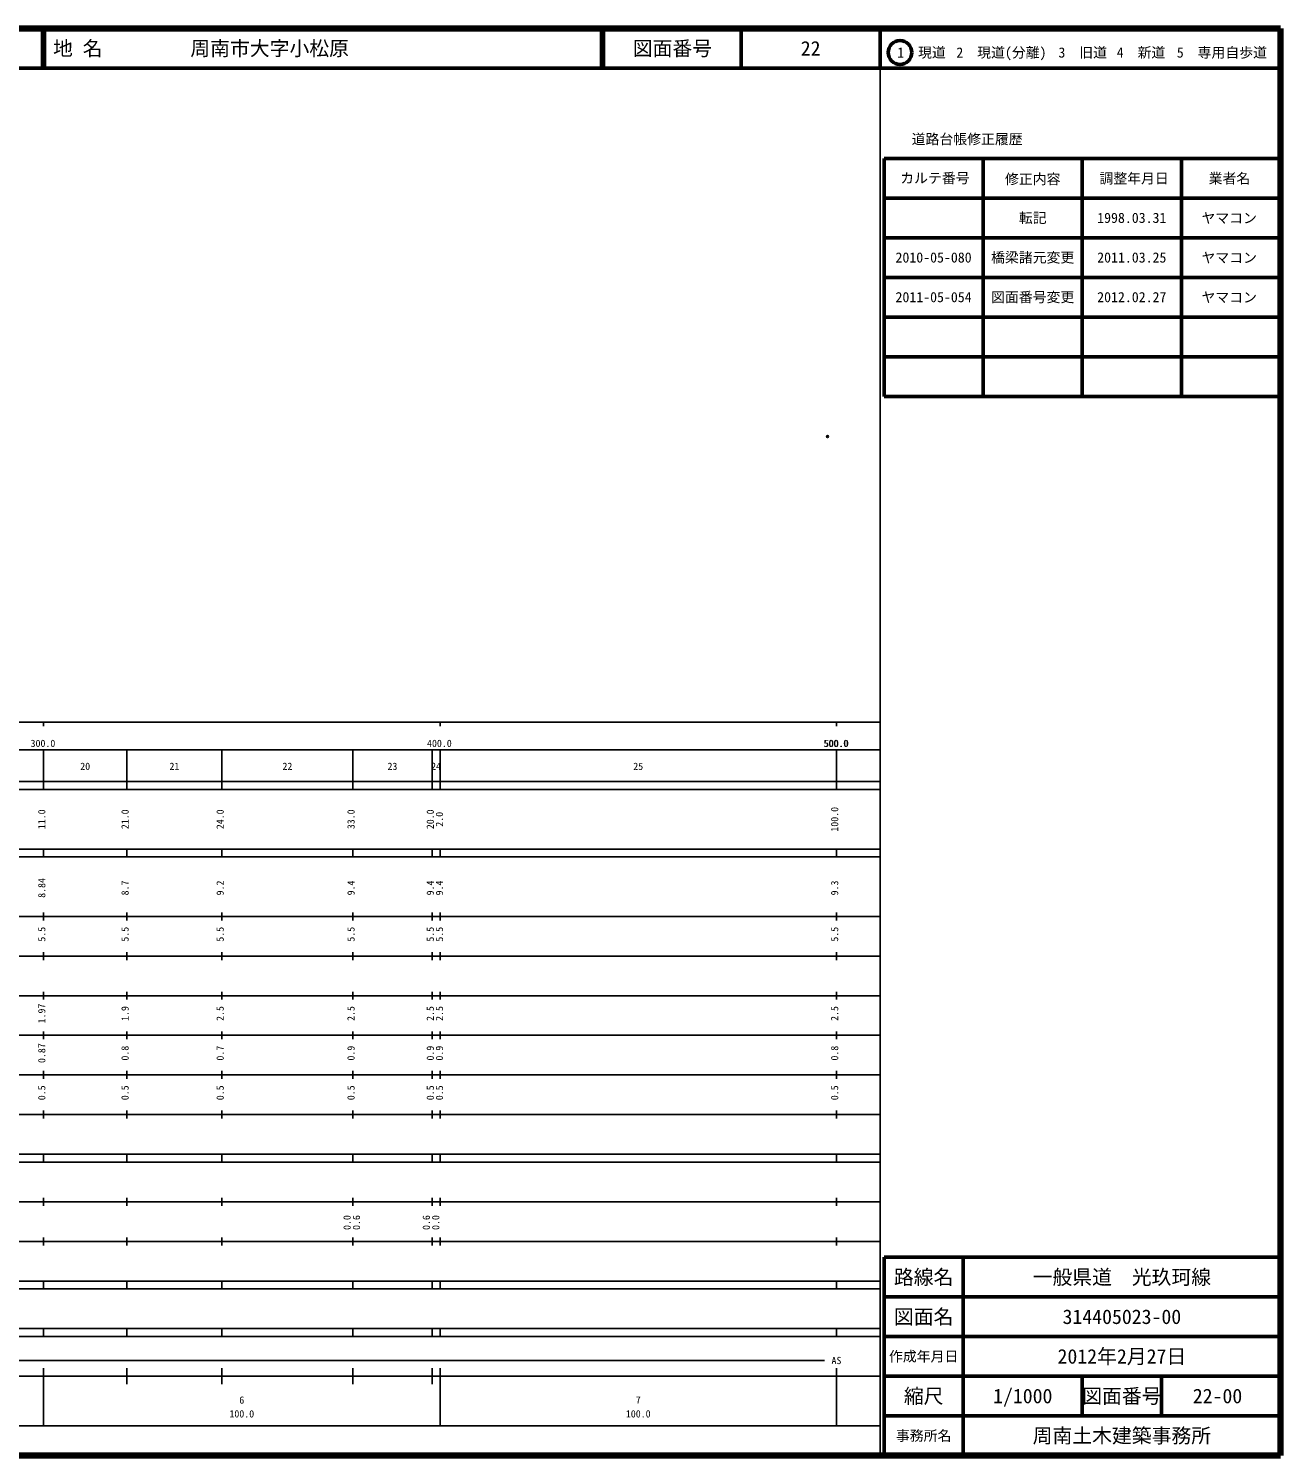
# Model space of a CAD drawing. Units: millimetres on the paper. Extents: x 40 to 680, y 20 to 380.
# Drawn here: x 364.2 to 680, y 20 to 380 of the extents above; entities that cross this region are included whole.
import ezdxf
from ezdxf.enums import TextEntityAlignment as Align

# ---------------------------------------------------------------- set-up
doc = ezdxf.new("R2010")
doc.units = ezdxf.units.MM
doc.header["$PDMODE"] = 32
doc.header["$PDSIZE"] = 0.5
doc.layers.add('M-OTRS', color=6, linetype='Continuous')
doc.layers.add('M-TTL-TXT', color=7, linetype='Continuous')
for name, color, linetype, lineweight in [('M-TTL', 2, 'Continuous', 140), ('M-TTL-BAND', 7, 'Continuous', 25), ('M-TTL-FRAM', 2, 'Continuous', 50), ('M-TTL-LINE', 7, 'Continuous', 50)]:
    doc.layers.add(name, color=color, linetype=linetype, lineweight=lineweight)
doc.styles.add('ＭＳ ゴシック', font='')
doc.styles.get('ＭＳ ゴシック').set_extended_font_data('MS Gothic')

msp = doc.modelspace()

# ---------------------------------------------------------------- linework, layer by layer
at = {"layer": 'M-OTRS'}
msp.add_point((565.771, 277.051), dxfattribs=at)
at = {"layer": 'M-TTL'}
for p, q in [((680, 380), (40, 380)), ((680, 20), (680, 380)), ((40, 20), (680, 20))]:
    msp.add_line(p, q, dxfattribs=at)
at = {"layer": 'M-TTL-BAND'}
for p, q in [((579, 20), (579, 370)), ((40, 205), (579, 205)), ((368, 205), (368, 204)), ((468, 205), (468, 204)), ((568, 205), (568, 204)), ((68, 198), (579, 198)), ((368, 188), (368, 198)), ((389, 188), (389, 198)), ((413, 188), (413, 198)), ((446, 188), (446, 198)), ((466, 188), (466, 198)), ((468, 188), (468, 198)), ((568, 188), (568, 198)), ((40, 190), (579, 190)), ((40, 188), (579, 188)), ((40, 173), (579, 173)), ((368, 171), (368, 173)), ((389, 171), (389, 173)), ((413, 171), (413, 173)), ((446, 171), (446, 173)), ((466, 171), (466, 173)), ((468, 171), (468, 173)), ((568, 171), (568, 173)), ((40, 171), (579, 171)), ((40, 156), (579, 156)), ((368, 155), (368, 157)), ((389, 155), (389, 157)), ((413, 155), (413, 157)), ((446, 155), (446, 157)), ((466, 155), (466, 157)), ((468, 155), (468, 157)), ((568, 155), (568, 157)), ((46, 146), (579, 146)), ((368, 145), (368, 147)), ((389, 145), (389, 147)), ((413, 145), (413, 147)), ((446, 145), (446, 147)), ((466, 145), (466, 147)), ((468, 145), (468, 147)), ((568, 145), (568, 147)), ((368, 135), (368, 137)), ((389, 135), (389, 137)), ((413, 135), (413, 137)), ((446, 135), (446, 137)), ((466, 135), (466, 137)), ((468, 135), (468, 137)), ((568, 135), (568, 137)), ((52, 136), (579, 136)), ((46, 126), (579, 126)), ((368, 125), (368, 127)), ((389, 125), (389, 127)), ((413, 125), (413, 127)), ((446, 125), (446, 127)), ((466, 125), (466, 127)), ((468, 125), (468, 127)), ((568, 125), (568, 127)), ((52, 116), (579, 116)), ((368, 115), (368, 117)), ((389, 115), (389, 117)), ((413, 115), (413, 117)), ((446, 115), (446, 117)), ((466, 115), (466, 117)), ((468, 115), (468, 117)), ((568, 115), (568, 117)), ((46, 106), (579, 106)), ((368, 105), (368, 107)), ((389, 105), (389, 107)), ((413, 105), (413, 107)), ((446, 105), (446, 107)), ((466, 105), (466, 107)), ((468, 105), (468, 107)), ((568, 105), (568, 107)), ((40, 96), (579, 96)), ((40, 94), (579, 94)), ((368, 94), (368, 96)), ((389, 94), (389, 96)), ((413, 94), (413, 96)), ((446, 94), (446, 96)), ((466, 94), (466, 96)), ((468, 94), (468, 96)), ((568, 94), (568, 96)), ((49, 84), (579, 84)), ((368, 83), (368, 85)), ((389, 83), (389, 85)), ((413, 83), (413, 85)), ((446, 83), (446, 85)), ((466, 83), (466, 85)), ((468, 83), (468, 85)), ((568, 83), (568, 85)), ((40, 74), (579, 74)), ((368, 73), (368, 75)), ((389, 73), (389, 75)), ((413, 73), (413, 75)), ((446, 73), (446, 75)), ((466, 73), (466, 75)), ((468, 73), (468, 75)), ((568, 73), (568, 75)), ((40, 64), (579, 64)), ((40, 62), (579, 62)), ((368, 62), (368, 64)), ((389, 62), (389, 64)), ((413, 62), (413, 64)), ((446, 62), (446, 64)), ((466, 62), (466, 64)), ((468, 62), (468, 64)), ((568, 62), (568, 64)), ((40, 52), (579, 52)), ((368, 50), (368, 52)), ((389, 50), (389, 52)), ((413, 50), (413, 52)), ((446, 50), (446, 52)), ((466, 50), (466, 52)), ((468, 50), (468, 52)), ((568, 50), (568, 52)), ((40, 50), (579, 50)), ((71, 44), (565, 44)), ((40, 40), (579, 40)), ((368, 27.5), (368, 42)), ((389, 38), (389, 42)), ((413, 38), (413, 42)), ((446, 38), (446, 42)), ((466, 38), (466, 42)), ((468, 27.5), (468, 42)), ((568, 27.5), (568, 42)), ((68, 27.5), (579, 27.5))]:
    msp.add_line(p, q, dxfattribs=at)
at = {"layer": 'M-TTL-FRAM'}
for p, q in [((580, 347.197), (580, 287.197)), ((580, 347.197), (680, 347.197)), ((580, 287.197), (680, 287.197)), ((680, 70), (580, 70)), ((580, 70), (580, 20))]:
    msp.add_line(p, q, dxfattribs=at)
at = {"layer": 'M-TTL-LINE'}
for p, q in [((367.75, 380), (367.75, 370)), ((368.25, 380), (368.25, 370)), ((508.747, 380), (508.747, 370)), ((509.247, 380), (509.247, 370)), ((543.997, 380), (543.997, 370)), ((579, 380), (579, 370)), ((40, 370), (680, 370)), ((605, 347.197), (605, 287.197)), ((630, 347.197), (630, 287.197)), ((655, 347.197), (655, 287.197)), ((580, 337.197), (680, 337.197)), ((580, 327.197), (680, 327.197)), ((580, 317.197), (680, 317.197)), ((580, 307.197), (680, 307.197)), ((580, 297.197), (680, 297.197)), ((600, 70), (600, 20)), ((680, 60), (580, 60)), ((680, 50), (580, 50)), ((680, 40), (580, 40)), ((630, 40), (630, 30)), ((650, 40), (650, 30)), ((680, 30), (580, 30))]:
    msp.add_line(p, q, dxfattribs=at)
msp.add_circle((584.031, 373.958), 3, dxfattribs=at)

# ---------------------------------------------------------------- texts
at = {"layer": 'M-TTL-BAND', "style": 'ＭＳ ゴシック'}
for s, p in [('300.0', (367.844, 198.195)), ('400.0', (467.844, 198.195)), ('500.0', (567.844, 198.195)), ('500.0', (568, 198.195)), ('20', (378.5, 192.405)), ('21', (401, 192.405)), ('22', (429.5, 192.405)), ('23', (456, 192.405)), ('24', (467, 192.405)), ('25', (518, 192.405)), ('AS', (568, 42.5)), ('6', (418, 32.523)), ('7', (518, 32.523)), ('100.0', (418, 29.033)), ('100.0', (518, 29.033))]:
    msp.add_text(s, height=1.833, dxfattribs=at).set_placement(p, align=Align.BOTTOM_CENTER)
for s, p in [('11.0', (369, 180.5)), ('21.0', (390, 180.5)), ('24.0', (414, 180.5)), ('33.0', (447, 180.5)), ('20.0', (467, 180.5)), ('2.0', (469.304, 180.5)), ('100.0', (569, 180.5)), ('8.84', (369, 163.174)), ('8.7', (390, 163.174)), ('9.2', (414, 163.174)), ('9.4', (447, 163.174)), ('9.4', (467, 163.174)), ('9.4', (469.304, 163.174)), ('9.3', (569, 163.174)), ('5.5', (369, 151.5)), ('5.5', (390, 151.5)), ('5.5', (414, 151.5)), ('5.5', (447, 151.5)), ('5.5', (467, 151.5)), ('5.5', (469.304, 151.5)), ('5.5', (569, 151.5)), ('1.97', (369, 131.5)), ('1.9', (390, 131.5)), ('2.5', (414, 131.5)), ('2.5', (447, 131.5)), ('2.5', (467, 131.5)), ('2.5', (469.304, 131.5)), ('2.5', (569, 131.5)), ('0.87', (369, 121.5)), ('0.8', (390, 121.5)), ('0.7', (414, 121.5)), ('0.9', (447, 121.5)), ('0.9', (467, 121.5)), ('0.9', (469.304, 121.5)), ('0.8', (569, 121.5)), ('0.5', (369, 111.5)), ('0.5', (390, 111.5)), ('0.5', (414, 111.5)), ('0.5', (447, 111.5)), ('0.5', (467, 111.5)), ('0.5', (469.304, 111.5)), ('0.5', (569, 111.5)), ('0.0', (446, 78.764)), ('0.6', (448.37, 78.764)), ('0.6', (466, 78.764)), ('0.0', (468.37, 78.764))]:
    msp.add_text(s, height=1.833, rotation=90, dxfattribs=at).set_placement(p, align=Align.BOTTOM_CENTER)
at = {"layer": 'M-TTL-TXT', "style": 'ＭＳ ゴシック'}
for s, p in [('地 名', (370.38, 375)), ('周南市大字小松原', (405.024, 375))]:
    msp.add_text(s, height=3.666, dxfattribs=at).set_placement(p, align=Align.MIDDLE_LEFT)
for s, height, p in [('図面番号', 3.666, (526.622, 375)), ('22', 3.666, (561.497, 375)), ('1\u3000現道', 2.566, (589.448, 373.958)), ('2\u3000現道(分離)', 2.566, (609.619, 373.958)), ('3\u3000旧道', 2.566, (630.121, 373.958)), ('4\u3000新道', 2.566, (644.824, 373.958)), ('5\u3000専用自歩道', 2.566, (665.228, 373.958)), ('道路台帳修正履歴', 2.566, (600.968, 352.113)), ('カルテ番号', 2.566, (592.839, 342.277)), ('修正内容', 2.566, (617.509, 342.023)), ('調整年月日', 2.566, (643.089, 342.197)), ('業者名', 2.566, (667.134, 342.197)), ('転記', 2.566, (617.5, 332.245)), ('1998.03.31', 2.566, (642.5, 332.245)), ('ヤマコン', 2.566, (667.077, 332.189)), ('2010-05-080', 2.566, (592.5, 322.245)), ('橋梁諸元変更', 2.566, (617.5, 322.245)), ('2011.03.25', 2.566, (642.5, 322.245)), ('ヤマコン', 2.566, (667.077, 322.189)), ('2011-05-054', 2.566, (592.5, 312.245)), ('図面番号変更', 2.566, (617.5, 312.245)), ('2012.02.27', 2.566, (642.5, 312.245)), ('ヤマコン', 2.566, (667.077, 312.189)), ('路線名', 3.666, (590, 65)), ('路線名', 3.666, (590, 65)), ('一般県道\u3000光玖珂線', 3.666, (640, 65)), ('図面名', 3.666, (590, 55)), ('図面名', 3.666, (590, 55)), ('314405023-00', 3.666, (640, 55)), ('2012年2月27日', 3.666, (640, 45)), ('作成年月日', 2.566, (590, 45)), ('作成年月日', 2.566, (590, 45)), ('縮尺', 3.666, (590, 35)), ('縮尺', 3.666, (590, 35)), ('1/1000', 3.666, (615, 35)), ('図面番号', 3.666, (640, 35)), ('図面番号', 3.666, (640, 35)), ('22-00', 3.666, (664.125, 35)), ('事務所名', 2.566, (590, 25)), ('事務所名', 2.566, (590, 25)), ('周南土木建築事務所', 3.666, (640, 25))]:
    msp.add_text(s, height=height, dxfattribs=at).set_placement(p, align=Align.MIDDLE_CENTER)

doc.saveas('drawing.dxf')
